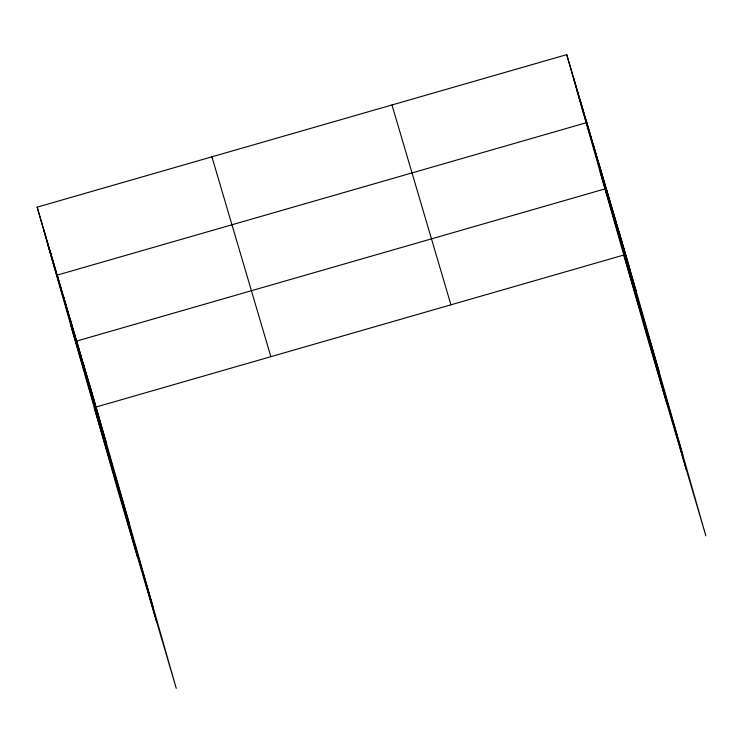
<?xml version="1.0" encoding="UTF-8"?>
<svg xmlns="http://www.w3.org/2000/svg" width="743" height="743" viewBox="0 0 743 743"><rect width="100%" height="100%" fill="white"/><g stroke="black" fill="none" stroke-linecap="round" stroke-linejoin="round"><path stroke-width="1.11" d="M37.15 207.167L96.107 407.015L176.258 688.371L117.301 488.522L37.15 207.167L566.742 54.629L625.699 254.477L705.85 535.833L646.893 335.985L566.742 54.629M96.107 407.015L624.612 254.793M577.218 91.38L636.175 291.228M600.205 172.097L659.162 371.946M623.897 255.267L682.854 455.115M391.979 104.967L450.936 304.816M211.913 156.829L270.87 356.677M47.617 243.918L106.574 443.766M70.613 324.635L129.57 524.484M94.305 407.805L153.262 607.653M619.216 232.494L629.683 269.245M612.734 210.51L623.201 247.261M686.393 469.882L606.251 188.527L76.65 341.065L156.801 622.42M599.759 166.543L610.226 203.294M593.276 144.56L603.743 181.311M666.935 403.932L586.794 122.576L57.192 275.114L137.344 556.47M580.107 99.924L590.574 136.675M573.429 77.272L583.896 114.023M89.624 385.032L100.091 421.783M83.132 363.048L93.609 399.799M70.167 319.081L80.634 355.832M63.684 297.098L74.151 333.848M50.515 252.462L60.982 289.213M43.828 229.81L54.304 266.561"/></g></svg>
